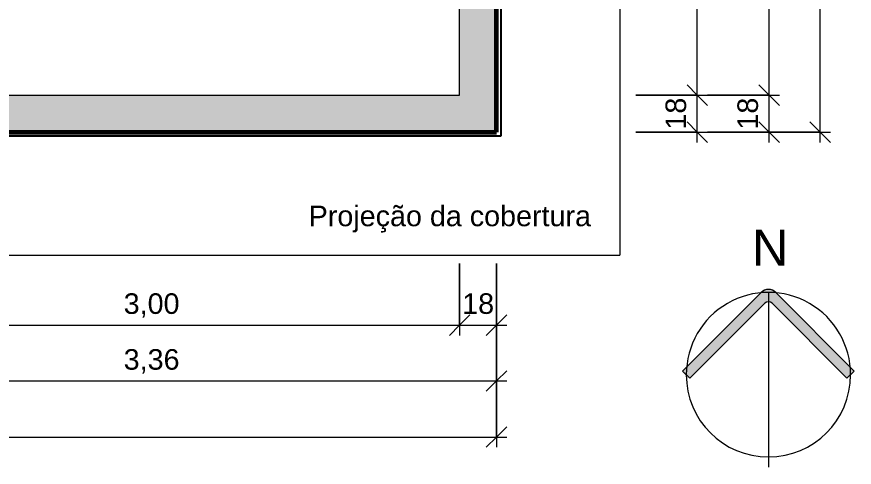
# Model space of a CAD drawing. Header units: millimetres. Extents: x -50912 to 58751, y -45352 to 5553.
# Drawn here: x -38580 to -34504, y -44699 to -42508 of the extents above; entities that cross this region are included whole.
import ezdxf

# ---------------------------------------------------------------- set-up
doc = ezdxf.new("R2010")
doc.units = ezdxf.units.MM
doc.linetypes.add('Overhead', pattern=[3.96875, 2.38125, -1.5875])
for name, color, linetype, lineweight in [('A-ANNO-DIMS', 211, 'Continuous', 9), ('A-ANNO-DIMS-50', 211, 'Continuous', 9), ('A-ANNO-NOTE', 131, 'Continuous', 9), ('A-DETL-THIN', 151, 'Continuous', 9), ('A-FLOR-OVHD', 1, 'Overhead', 9), ('A-WALL', 113, 'Continuous', 25), ('A-WALL-PATT', 111, 'Continuous', 25), ('G-ANNO-TEXT', 231, 'Continuous', 9)]:
    doc.layers.add(name, color=color, linetype=linetype, lineweight=lineweight)
doc.styles.add('@Arial Unicode MS', font='ARIALUNI.TTF', dxfattribs={"height": 99.99999999999999})
doc.styles.add('Arial', font='arial.ttf', dxfattribs={"height": 3.5})
doc.styles.add('Arial_1', font='arial.ttf', dxfattribs={"height": 99.99999999999994})
doc.dimstyles.new('CRT_-__Metros_-_Linha_de_chamada_3_5_mm', dxfattribs={"dimscale": 304.8, "dimtxt": 100.5844853193191, "dimasz": 0.3280839895013123, "dimexe": 0.1640419947506562, "dimexo": 0.0625, "dimgap": 0.08202099737532809, "dimtad": 1, "dimdec": 0, "dimlfac": 0.1, "dimdsep": 46, "dimtxsty": '@Arial Unicode MS', "dimblk1": 'OBLIQUE', "dimblk2": 'OBLIQUE', "dimsah": 1, "dimcen": 0.09, "dimdle": 0.1640419947506562, "dimazin": 0, "dimtfac": 1, "dimtdec": 4, "dimtix": 1, "dimtmove": 0, "dimatfit": 3, "dimfxl": 0.9842519685039369, "dimfxlon": 1, "dimtvp": 1, "dimtolj": 1, "dimtzin": 0, "dimarcsym": 2})
doc.dimstyles.new('CRT_-__Metros_-_Linha_de_chamada_3_5_mm_1', dxfattribs={"dimscale": 304.8, "dimtxt": 100.5844853193191, "dimasz": 0.3280839895013123, "dimexe": 0.1640419947506562, "dimexo": 0.0625, "dimgap": 0.08202099737532809, "dimtad": 1, "dimlfac": 0.001, "dimrnd": 0.01, "dimzin": 0, "dimdsep": 46, "dimtxsty": '@Arial Unicode MS', "dimblk1": 'OBLIQUE', "dimblk2": 'OBLIQUE', "dimsah": 1, "dimcen": 0.09, "dimdle": 0.1640419947506562, "dimazin": 0, "dimtfac": 1, "dimtdec": 4, "dimtix": 1, "dimtmove": 0, "dimatfit": 3, "dimfxl": 0.9842519685039369, "dimfxlon": 1, "dimtvp": 1, "dimtolj": 1, "dimtzin": 0, "dimarcsym": 2})

# ---------------------------------------------------------------- blocks, each defined once
blk = doc.blocks.new('Norte - Norte-279056-GARAGEM')
at = {"layer": 'A-ANNO-NOTE'}
h = blk.add_hatch(color=256, dxfattribs=at)
edge = h.paths.add_edge_path()
edge.add_line((-8.353553390593277, 0.3535533905932919), (-0.7071067811865355, 8.00000000000002))
edge.add_arc((1.163236174051008e-14, 7.292893218813473), 0.9999999999999988, 45.00000000000023, 135.0000000000004, ccw=False)
edge.add_line((0.7071067811865617, 8.00000000000002), (8.353553390593275, 0.3535533905932704))
edge.add_line((8.353553390593275, 0.353553390593271), (7.646446609406727, -0.3535533905932763))
edge.add_line((7.646446609406725, -0.353553390593275), (0.3535533905932855, 6.939339828220198))
edge.add_arc((1.057487430955462e-14, 6.585786437626921), 0.5000000000000019, 45.00000000000041, 135.0000000000002)
edge.add_line((-0.3535533905932624, 6.939339828220199), (-7.64644660940673, -0.3535533905932562))
edge.add_line((-7.646446609406727, -0.353553390593254), (-8.353553390593273, 0.3535533905932952))
for p, q in [((-0.7071067811865352, 8.00000000000002), (-8.353553390593277, 0.3535533905932919)), ((-8.35297727697599e-15, 8.00000000000002), (0, 2.114974861910923e-14)), ((8.353553390593275, 0.3535533905932708), (0.7071067811865617, 8.00000000000002)), ((-7.64644660940673, -0.353553390593256), (-0.3535533905932624, 6.939339828220199)), ((0.3535533905932856, 6.939339828220198), (7.646446609406725, -0.353553390593275)), ((-8.353553390593273, 0.3535533905932953), (-7.646446609406727, -0.353553390593254)), ((-1.00163638234313e-14, 2.119829919239313e-14), (-1.00163638234313e-14, -8.99999999999998)), ((7.646446609406727, -0.3535533905932762), (8.353553390593275, 0.353553390593271))]:
    blk.add_line(p, q, dxfattribs=at)
for centre, radius, start, end in [((1.163236174051008e-14, 7.292893218813473), 0.9999999999999988, 44.99999999999979, 135.0000000000001), ((-4.955944125406766e-31, 2.050991516330975e-14), 8.000000000000007, 359.9999999999996, 179.9999999999998), ((1.057487430955462e-14, 6.585786437626921), 0.5000000000000019, 45.00000000000041, 135.0000000000002), ((-4.955944125406766e-31, 2.050991516330975e-14), 8.000000000000007, 179.9999999999998, 359.9999999999992)]:
    blk.add_arc(centre, radius, start, end, dxfattribs=at)
at = {"layer": 'A-ANNO-NOTE', "insert": (-1.598526277709366, 14.09071275656818), "char_height": 3.5, "width": 4.3291125, "attachment_point": 1, "style": 'Arial'}
blk.add_mtext('N', dxfattribs=at)
blk = doc.blocks.new('DIMBLOCK28-GARAGEM')
at = {"layer": 'A-ANNO-DIMS-50'}
for p, q in [((-39424.62006329405, -43707.86644690248), (-39424.62006329405, -44057.86644690249)), ((-39424.62006329405, -44007.86644690248), (-39424.62006329405, -43707.86644690248)), ((-36424.62006329405, -43707.86644690248), (-36424.62006329405, -44057.86644690249)), ((-36424.62006329405, -44007.86644690248), (-36424.62006329405, -43707.86644690248)), ((-39424.62006329405, -44007.86644690248), (-36424.62006329405, -44007.86644690248))]:
    blk.add_line(p, q, dxfattribs=at)
at = {"layer": 'A-ANNO-DIMS-50', "lineweight": 18}
for p, q in [((-39424.62006329405, -44007.86644690248), (-39374.62006329405, -43957.86644690249)), ((-36424.62006329405, -44007.86644690248), (-36374.62006329405, -43957.86644690249)), ((-39424.62006329405, -44007.86644690248), (-39474.62006329405, -44057.86644690248)), ((-36424.62006329405, -44007.86644690248), (-36474.62006329405, -44057.86644690248))]:
    blk.add_line(p, q, dxfattribs=at)
at = {"layer": 'A-ANNO-DIMS-50', "color": 0, "insert": (-38059.90121429722, -43853.0636364375), "char_height": 99.99999999999999, "width": 324.6747624076029, "attachment_point": 1, "line_spacing_factor": 1.117605392436879, "style": '@Arial Unicode MS'}
blk.add_mtext('3,00', dxfattribs=at)
blk = doc.blocks.new('_Oblique')
at = {"color": 0, "linetype": 'ByBlock', "lineweight": -2}
blk.add_line((-0.5, -0.5), (0.5, 0.5), dxfattribs=at)
blk = doc.blocks.new('DIMBLOCK29-GARAGEM')
at = {"layer": 'A-ANNO-DIMS-50'}
for p, q in [((-36424.62006329405, -43707.86644690248), (-36424.62006329405, -44057.86644690249)), ((-36424.62006329405, -44007.86644690248), (-36424.62006329405, -43707.86644690248)), ((-36244.62006329405, -43707.86644690248), (-36244.62006329405, -44057.86644690249)), ((-36244.62006329405, -44007.86644690248), (-36244.62006329405, -43707.86644690248)), ((-36424.62006329405, -44007.86644690248), (-36194.62006329405, -44007.86644690248))]:
    blk.add_line(p, q, dxfattribs=at)
at = {"layer": 'A-ANNO-DIMS-50', "lineweight": 18}
for p, q in [((-36424.62006329405, -44007.86644690248), (-36374.62006329405, -43957.86644690249)), ((-36244.62006329405, -44007.86644690248), (-36194.62006329405, -43957.86644690249)), ((-36424.62006329405, -44007.86644690248), (-36474.62006329405, -44057.86644690248)), ((-36244.62006329405, -44007.86644690248), (-36294.62006329405, -44057.86644690248))]:
    blk.add_line(p, q, dxfattribs=at)
at = {"layer": 'A-ANNO-DIMS-50', "color": 0, "insert": (-36412.0672649836, -43853.0636364375), "char_height": 99.99999999999999, "width": 185.8732840549102, "attachment_point": 1, "line_spacing_factor": 1.117605392436879, "style": '@Arial Unicode MS'}
blk.add_mtext('18', dxfattribs=at)
blk = doc.blocks.new('DIMBLOCK32-GARAGEM')
at = {"layer": 'A-ANNO-DIMS-50'}
for p, q in [((-39604.62006329405, -43979.31447949549), (-39604.62006329405, -44329.31447949549)), ((-39604.62006329405, -44279.31447949549), (-39604.62006329405, -43979.31447949549)), ((-36244.62006329405, -43979.31447949549), (-36244.62006329405, -44329.31447949549)), ((-36244.62006329405, -44279.31447949549), (-36244.62006329405, -43979.31447949549)), ((-39604.62006329405, -44279.31447949549), (-36194.62006329405, -44279.31447949549))]:
    blk.add_line(p, q, dxfattribs=at)
at = {"layer": 'A-ANNO-DIMS-50', "lineweight": 18}
for p, q in [((-39604.62006329405, -44279.31447949549), (-39554.62006329405, -44229.31447949549)), ((-36244.62006329405, -44279.31447949549), (-36194.62006329405, -44229.31447949549)), ((-39604.62006329405, -44279.31447949549), (-39654.62006329405, -44329.31447949549)), ((-36244.62006329405, -44279.31447949549), (-36294.62006329405, -44329.31447949549))]:
    blk.add_line(p, q, dxfattribs=at)
at = {"layer": 'A-ANNO-DIMS-50', "color": 0, "insert": (-38059.90121429722, -44124.5116690305), "char_height": 99.99999999999999, "width": 324.6747624076029, "attachment_point": 1, "line_spacing_factor": 1.117605392436879, "style": '@Arial Unicode MS'}
blk.add_mtext('3,36', dxfattribs=at)
blk = doc.blocks.new('DIMBLOCK33-GARAGEM')
at = {"layer": 'A-ANNO-DIMS-50'}
for p, q in [((-48964.62006329405, -44251.91393534448), (-48964.62006329405, -44601.91393534448)), ((-48964.62006329405, -44551.91393534448), (-48964.62006329405, -44251.91393534448)), ((-36244.62006329405, -44251.91393534448), (-36244.62006329405, -44601.91393534448)), ((-36244.62006329405, -44551.91393534448), (-36244.62006329405, -44251.91393534448)), ((-49014.62006329406, -44551.91393534448), (-36194.62006329405, -44551.91393534448))]:
    blk.add_line(p, q, dxfattribs=at)
at = {"layer": 'A-ANNO-DIMS-50', "lineweight": 18}
for p, q in [((-48964.62006329405, -44551.91393534448), (-48914.62006329406, -44501.91393534448)), ((-36244.62006329405, -44551.91393534448), (-36194.62006329405, -44501.91393534448)), ((-48964.62006329405, -44551.91393534448), (-49014.62006329405, -44601.91393534448)), ((-36244.62006329405, -44551.91393534448), (-36294.62006329405, -44601.91393534448))]:
    blk.add_line(p, q, dxfattribs=at)
at = {"layer": 'A-ANNO-DIMS-50', "color": 0, "insert": (-42778.624815142, -44397.11112487949), "char_height": 99.99999999999999, "width": 417.6114044350581, "attachment_point": 1, "line_spacing_factor": 1.117605392436879, "style": '@Arial Unicode MS'}
blk.add_mtext('12,72', dxfattribs=at)
blk = doc.blocks.new('DIMBLOCK43-GARAGEM')
at = {"layer": 'A-ANNO-DIMS-50', "lineweight": 18}
for p, q in [((-35267.49937295416, -42889.65077199628), (-35317.49937295416, -42839.65077199628)), ((-35267.49937295416, -42889.65077199628), (-35217.49937295416, -42939.65077199627)), ((-35267.49937295416, -43069.65077199628), (-35317.49937295416, -43019.65077199628)), ((-35267.49937295416, -43069.65077199628), (-35217.49937295416, -43119.65077199628))]:
    blk.add_line(p, q, dxfattribs=at)
at = {"layer": 'A-ANNO-DIMS-50'}
for p, q in [((-35567.49937295415, -42889.65077199628), (-35217.49937295415, -42889.65077199628)), ((-35267.49937295416, -42889.65077199628), (-35567.49937295416, -42889.65077199628)), ((-35267.49937295416, -43119.65077199628), (-35267.49937295416, -42889.65077199628)), ((-35567.49937295415, -43069.65077199628), (-35217.49937295415, -43069.65077199628)), ((-35267.49937295416, -43069.65077199628), (-35567.49937295416, -43069.65077199628))]:
    blk.add_line(p, q, dxfattribs=at)
at = {"layer": 'A-ANNO-DIMS-50', "color": 0, "insert": (-35422.30218341914, -43057.09797368582), "char_height": 99.99999999999999, "width": 185.8732840549102, "attachment_point": 1, "rotation": 90, "line_spacing_factor": 1.117605392436879, "style": '@Arial Unicode MS'}
blk.add_mtext('18', dxfattribs=at)
blk = doc.blocks.new('DIMBLOCK44-GARAGEM')
at = {"layer": 'A-ANNO-DIMS-50', "lineweight": 18}
for p, q in [((-35267.49937295415, -40429.65077199627), (-35317.49937295415, -40379.65077199628)), ((-35267.49937295415, -40429.65077199627), (-35217.49937295415, -40479.65077199627)), ((-35267.49937295416, -42889.65077199628), (-35317.49937295416, -42839.65077199628)), ((-35267.49937295416, -42889.65077199628), (-35217.49937295416, -42939.65077199627))]:
    blk.add_line(p, q, dxfattribs=at)
at = {"layer": 'A-ANNO-DIMS-50'}
for p, q in [((-35567.49937295415, -40429.65077199627), (-35217.49937295415, -40429.65077199627)), ((-35267.49937295415, -40429.65077199627), (-35567.49937295415, -40429.65077199627)), ((-35267.49937295416, -42889.65077199628), (-35267.49937295415, -40429.65077199627)), ((-35567.49937295415, -42889.65077199628), (-35217.49937295415, -42889.65077199628)), ((-35267.49937295416, -42889.65077199628), (-35567.49937295416, -42889.65077199628))]:
    blk.add_line(p, q, dxfattribs=at)
at = {"layer": 'A-ANNO-DIMS-50', "color": 0, "insert": (-35422.30218341914, -41794.93192299944), "char_height": 99.99999999999999, "width": 324.6747624076029, "attachment_point": 1, "rotation": 90, "line_spacing_factor": 1.117605392436879, "style": '@Arial Unicode MS'}
blk.add_mtext('2,46', dxfattribs=at)
blk = doc.blocks.new('DIMBLOCK50-GARAGEM')
at = {"layer": 'A-ANNO-DIMS-50', "lineweight": 18}
for p, q in [((-34917.49937295416, -42889.65077199628), (-34967.49937295416, -42839.65077199628)), ((-34917.49937295416, -42889.65077199628), (-34867.49937295416, -42939.65077199627)), ((-34917.49937295416, -43069.65077199628), (-34967.49937295416, -43019.65077199628)), ((-34917.49937295416, -43069.65077199628), (-34867.49937295416, -43119.65077199628))]:
    blk.add_line(p, q, dxfattribs=at)
at = {"layer": 'A-ANNO-DIMS-50'}
for p, q in [((-35217.49937295416, -42889.65077199628), (-34867.49937295416, -42889.65077199628)), ((-34917.49937295416, -42889.65077199628), (-35217.49937295416, -42889.65077199628)), ((-34917.49937295416, -43119.65077199628), (-34917.49937295416, -42889.65077199628)), ((-35217.49937295416, -43069.65077199628), (-34867.49937295416, -43069.65077199628)), ((-34917.49937295416, -43069.65077199628), (-35217.49937295416, -43069.65077199628))]:
    blk.add_line(p, q, dxfattribs=at)
at = {"layer": 'A-ANNO-DIMS-50', "color": 0, "insert": (-35072.30218341915, -43057.09797368582), "char_height": 99.99999999999999, "width": 185.8732840549102, "attachment_point": 1, "rotation": 90, "line_spacing_factor": 1.117605392436879, "style": '@Arial Unicode MS'}
blk.add_mtext('18', dxfattribs=at)
blk = doc.blocks.new('DIMBLOCK51-GARAGEM')
at = {"layer": 'A-ANNO-DIMS-50', "lineweight": 18}
for p, q in [((-34917.49937295415, -40429.65077199628), (-34967.49937295416, -40379.65077199628)), ((-34917.49937295415, -40429.65077199628), (-34867.49937295415, -40479.65077199628)), ((-34917.49937295416, -42889.65077199628), (-34967.49937295416, -42839.65077199628)), ((-34917.49937295416, -42889.65077199628), (-34867.49937295416, -42939.65077199627))]:
    blk.add_line(p, q, dxfattribs=at)
at = {"layer": 'A-ANNO-DIMS-50'}
for p, q in [((-35217.49937295415, -40429.65077199628), (-34867.49937295415, -40429.65077199628)), ((-34917.49937295415, -40429.65077199627), (-35217.49937295415, -40429.65077199627)), ((-34917.49937295416, -42889.65077199628), (-34917.49937295415, -40429.65077199628)), ((-35217.49937295416, -42889.65077199628), (-34867.49937295416, -42889.65077199628)), ((-34917.49937295416, -42889.65077199628), (-35217.49937295416, -42889.65077199628))]:
    blk.add_line(p, q, dxfattribs=at)
at = {"layer": 'A-ANNO-DIMS-50', "color": 0, "insert": (-35072.30218341914, -41794.93192299944), "char_height": 99.99999999999999, "width": 324.6747624076029, "attachment_point": 1, "rotation": 90, "line_spacing_factor": 1.117605392436879, "style": '@Arial Unicode MS'}
blk.add_mtext('2,46', dxfattribs=at)
blk = doc.blocks.new('DIMBLOCK55-GARAGEM')
at = {"layer": 'A-ANNO-DIMS-50', "lineweight": 18}
for p, q in [((-34669.72691890789, -37069.65077199628), (-34719.72691890789, -37019.65077199628)), ((-34669.72691890789, -37069.65077199628), (-34619.72691890789, -37119.65077199628)), ((-34669.7269189079, -43069.65077199628), (-34719.7269189079, -43019.65077199629)), ((-34669.7269189079, -43069.65077199628), (-34619.7269189079, -43119.65077199628))]:
    blk.add_line(p, q, dxfattribs=at)
at = {"layer": 'A-ANNO-DIMS-50'}
for p, q in [((-34669.7269189079, -43119.65077199628), (-34669.72691890789, -37019.65077199628)), ((-34969.72691890789, -37069.65077199628), (-34619.72691890789, -37069.65077199628)), ((-34669.72691890789, -37069.65077199628), (-34969.72691890789, -37069.65077199628)), ((-34969.7269189079, -43069.65077199628), (-34619.7269189079, -43069.65077199628)), ((-34669.7269189079, -43069.65077199628), (-34969.7269189079, -43069.65077199628))]:
    blk.add_line(p, q, dxfattribs=at)
at = {"layer": 'A-ANNO-DIMS-50', "color": 0, "insert": (-34824.52972937288, -40204.93192299945), "char_height": 99.99999999999999, "width": 324.6747624076029, "attachment_point": 1, "rotation": 90, "line_spacing_factor": 1.117605392436879, "style": '@Arial Unicode MS'}
blk.add_mtext('6,00', dxfattribs=at)

msp = doc.modelspace()

# ---------------------------------------------------------------- hatches: boundary and pattern name
at = {"layer": 'A-WALL-PATT'}
h = msp.add_hatch(color=256, dxfattribs=at)
h.paths.add_polyline_path([(-36424.62006329411, -42889.65077199633), (-36244.62006329408, -42889.65077199633), (-36244.62006329408, -39949.65077199631), (-36424.62006329411, -39949.65077199631), (-36424.62006329411, -42389.6507719963)])
h.paths.add_polyline_path([(-36244.62006329408, -37549.6507719963), (-36244.62006329408, -37249.6507719963), (-36424.62006329411, -37249.6507719963), (-36424.62006329411, -37549.6507719963)])
msp.add_hatch(color=256, dxfattribs=at).paths.add_polyline_path([(-36924.62006329411, -43069.65077199629), (-36244.62006329408, -43069.65077199629), (-36244.62006329408, -42889.65077199633), (-39424.62006329413, -42889.65077199633), (-39424.62006329413, -43069.65077199629), (-38711.46160936319, -43069.65077199629)])

# ---------------------------------------------------------------- linework, layer by layer
at = {"layer": 'A-DETL-THIN'}
for p, q in [((-36424.62006329407, -42889.65077199628), (-36424.62006329406, -40429.6507719963)), ((-39424.62006329405, -42889.65077199627), (-36424.62006329407, -42889.65077199628))]:
    msp.add_line(p, q, dxfattribs=at)
at = {"layer": 'A-FLOR-OVHD'}
for p, q in [((-35644.62006329405, -36469.65077199622), (-35644.62006329405, -43669.65077199627)), ((-35644.62006329405, -43669.65077199627), (-49564.62006329405, -43669.65077199627))]:
    msp.add_line(p, q, dxfattribs=at)
at = {"layer": 'A-WALL'}
for p, q in [((-36224.62006329404, -37049.65077199627), (-36224.62006329405, -43089.65077199627)), ((-36224.62006329405, -43089.65077199627), (-48984.62006329405, -43089.65077199625))]:
    msp.add_line(p, q, dxfattribs=at)
at = {"layer": 'A-WALL', "lineweight": 60}
for p, q in [((-36244.62006329404, -43069.65077199625), (-36244.62006329404, -40049.65077199627)), ((-39604.62006329404, -43069.65077199625), (-36244.62006329404, -43069.65077199625))]:
    msp.add_line(p, q, dxfattribs=at)

# ---------------------------------------------------------------- block references
at = {"layer": 'A-ANNO-NOTE', "xscale": 50, "yscale": 50, "zscale": 50}
msp.add_blockref('Norte - Norte-279056-GARAGEM', (-34921.23889724717, -44248.69262905704), dxfattribs=at)

# ---------------------------------------------------------------- texts
at = {"layer": 'G-ANNO-TEXT', "color": 7, "insert": (-37159.39168124685, -43426.8242525), "char_height": 100, "width": 1703.5859375, "attachment_point": 1, "style": 'Arial_1'}
msp.add_mtext('Projeção da cobertura', dxfattribs=at)

# ---------------------------------------------------------------- dimensions: what is measured, and where the dimension line sits
at = {"layer": 'A-ANNO-DIMS'}
for base, p1, p2, dimstyle, override, picture, middle in [((-34669.7269189079, -37069.65077199629), (-34969.7269189079, -43069.65077199628), (-34969.72691890789, -37069.65077199628), 'CRT_-__Metros_-_Linha_de_chamada_3_5_mm_1', {"dimpost": '<>', "dimfxl": 6000.000000000007}, 'DIMBLOCK55-GARAGEM', (-34745.81832438947, -40069.65077199628)), ((-35267.49937295417, -40429.65077199628), (-35567.49937295416, -42889.65077199628), (-35567.49937295415, -40429.65077199627), 'CRT_-__Metros_-_Linha_de_chamada_3_5_mm_1', {"dimpost": '<>', "dimfxl": 2460.000000000007}, 'DIMBLOCK44-GARAGEM', (-35343.59077843573, -41659.65077199627)), ((-34917.49937295417, -40429.65077199628), (-35217.49937295416, -42889.65077199628), (-35217.49937295415, -40429.65077199627), 'CRT_-__Metros_-_Linha_de_chamada_3_5_mm_1', {"dimpost": '<>', "dimfxl": 2460.000000000007}, 'DIMBLOCK51-GARAGEM', (-34993.59077843573, -41659.65077199627)), ((-35267.49937295417, -42889.65077199629), (-35567.49937295416, -43069.65077199628), (-35567.49937295416, -42889.65077199628), 'CRT_-__Metros_-_Linha_de_chamada_3_5_mm', {"dimpost": '<>', "dimfxl": 180}, 'DIMBLOCK43-GARAGEM', (-35343.59077843574, -42979.65077199628)), ((-34917.49937295417, -42889.65077199629), (-35217.49937295416, -43069.65077199628), (-35217.49937295416, -42889.65077199628), 'CRT_-__Metros_-_Linha_de_chamada_3_5_mm', {"dimpost": '<>', "dimfxl": 180}, 'DIMBLOCK50-GARAGEM', (-34993.59077843574, -42979.65077199628))]:
    dim = msp.add_linear_dim(base=base, p1=p1, p2=p2, angle=89.99999999999991, dimstyle=dimstyle, override=override, dxfattribs=at)
    dim.commit()
    dim.dimension.update_dxf_attribs({"geometry": picture, "text_midpoint": middle})
for base, p1, p2, dimstyle, override, picture, middle in [((-36424.62006329405, -44007.86644690248), (-39424.62006329405, -43707.86644690248), (-36424.62006329405, -43707.86644690248), 'CRT_-__Metros_-_Linha_de_chamada_3_5_mm_1', {"dimpost": '<>', "dimfxl": 3000}, 'DIMBLOCK28-GARAGEM', (-37924.62006329405, -43931.77504142091)), ((-36244.62006329405, -44007.86644690248), (-36424.62006329405, -43707.86644690248), (-36244.62006329405, -43707.86644690248), 'CRT_-__Metros_-_Linha_de_chamada_3_5_mm', {"dimpost": '<>', "dimfxl": 180}, 'DIMBLOCK29-GARAGEM', (-36334.62006329405, -43931.77504142091)), ((-36244.62006329405, -44279.31447949549), (-39604.62006329405, -43979.31447949549), (-36244.62006329405, -43979.31447949549), 'CRT_-__Metros_-_Linha_de_chamada_3_5_mm_1', {"dimpost": '<>', "dimfxl": 3360}, 'DIMBLOCK32-GARAGEM', (-37924.62006329405, -44203.22307401392)), ((-36244.62006329405, -44551.91393534448), (-48964.62006329405, -44251.91393534448), (-36244.62006329405, -44251.91393534448), 'CRT_-__Metros_-_Linha_de_chamada_3_5_mm_1', {"dimpost": '<>', "dimfxl": 12720}, 'DIMBLOCK33-GARAGEM', (-42604.62006329405, -44476.67519016802))]:
    dim = msp.add_linear_dim(base=base, p1=p1, p2=p2, dimstyle=dimstyle, override=override, dxfattribs=at)
    dim.commit()
    dim.dimension.update_dxf_attribs({"geometry": picture, "text_midpoint": middle})

doc.saveas('drawing.dxf')
